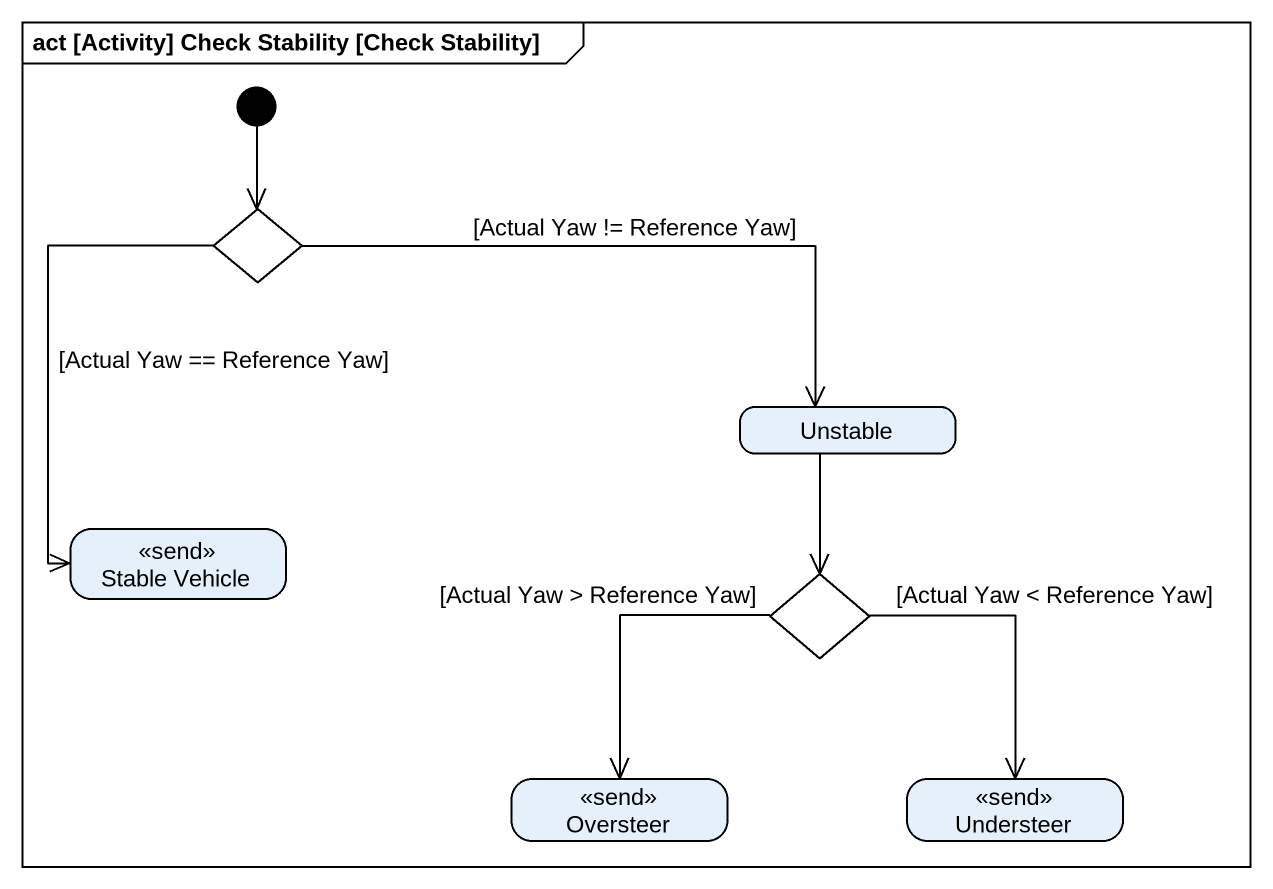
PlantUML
@startuml
mainframe act [Activity] Check Stability [Check Stability]
hide empty description
state choice1 <<choice>>
state Unstable
state "Stable Vehicle" as Stable_Vehicle <<send>>
state choice2 <<choice>>
state Oversteer <<send>>
state Understeer <<send>>
[*] --> choice1
choice1 -right-> Unstable : [Actual Yaw != Reference Yaw]
choice1 --> Stable_Vehicle : [Actual Yaw == Reference Yaw]
Unstable --> choice2
choice2 --> Oversteer : [Actual Yaw > Reference Yaw]
choice2 --> Understeer : [Actual Yaw < Reference Yaw]
@enduml
